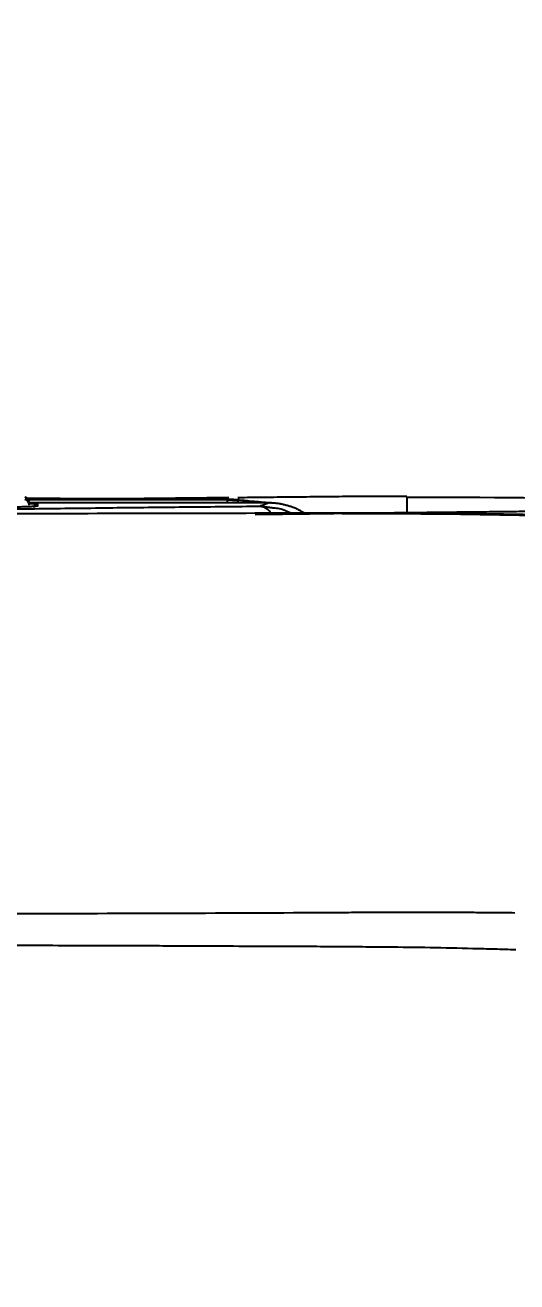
# Model space of a CAD drawing. Extents: x -4358 to 1981, y -50 to 2478.
# Drawn here: x -375.1 to -335.3, y 1834.1 to 1935.7 of the extents above; entities that cross this region are included whole.
import ezdxf

# ---------------------------------------------------------------- set-up
doc = ezdxf.new("R2010")
doc.units = 0
doc.header["$LTSCALE"] = 20
doc.header["$MEASUREMENT"] = 0
doc.layers.get('0').update_dxf_attribs({"linetype": 'CONTINUOUS'})
doc.layers.get('DEFPOINTS').update_dxf_attribs({"linetype": 'CONTINUOUS'})
doc.styles.get("Standard").update_dxf_attribs({"font": 'NanumGothic.ttf'})
doc.dimstyles.get("Standard").update_dxf_attribs({"dimtxt": 2.7, "dimasz": 2.5, "dimexe": 1.5, "dimexo": 1.5, "dimgap": 1.5, "dimtad": 1, "dimdec": 0, "dimlfac": 10, "dimzin": 0, "dimdsep": 46, "dimtxsty": 'Standard', "dimcen": 0, "dimclrt": 2, "dimadec": 0, "dimazin": 0, "dimtfac": 1, "dimtdec": 0, "dimtmove": 0, "dimatfit": 3, "dimfxl": 0, "dimtolj": 1, "dimtzin": 0, "dimarcsym": 0})

# ---------------------------------------------------------------- blocks, each defined once
blk = doc.blocks.new('*D22')
at = {"color": 3, "lineweight": -2}
for p, q in [((-643.44, 1890.86), (-643.44, 2002.5)), ((11.61, 1712.31), (11.61, 2002.5)), ((-619.44, 1996.5), (-12.39, 1996.5))]:
    blk.add_line(p, q, dxfattribs=at)
at = {"color": 3}
for points in [[(-619.44, 2000.5), (-619.44, 1992.5), (-643.44, 1996.5)], [(-12.39, 2000.5), (-12.39, 1992.5), (11.61, 1996.5)]]:
    blk.add_solid(points, dxfattribs=at)
at = {"layer": 'DEFPOINTS', "color": 0}
for p in [(11.61, 1996.5), (-643.44, 1889.06), (11.61, 1710.51)]:
    blk.add_point(p, dxfattribs=at)
at = {"color": 2, "insert": (-315.91, 2021.57), "char_height": 24, "attachment_point": 5}
blk.add_mtext('\\A1;655', dxfattribs=at)

msp = doc.modelspace()

# ---------------------------------------------------------------- linework, layer by layer
for p, q in [((-358.72, 1897.35), (-374.84, 1897.35)), ((-374.79, 1897.13), (-374.79, 1896.92)), ((-358.72, 1897.09), (-374.79, 1897.09)), ((-357.89, 1897.09), (-358.72, 1897.09)), ((-357.86, 1897.31), (-358.47, 1897.35)), ((-356.86, 1897.22), (-357.65, 1897.3)), ((-355.2, 1897.06), (-355.56, 1897.09))]:
    msp.add_line(p, q)
for centre, radius, start, end in [((-341.65, 1305.67), 591.86, 82.94329, 90.24959), ((-347.83, 1171.54), 724.66, 74.01216, 90.12969)]:
    msp.add_arc(centre, radius, start, end)
for points, knots in [([(-446.05, 1894.64), (-445.7, 1894.66), (-444.99, 1894.69), (-443.92, 1894.75), (-442.84, 1894.8), (-441.75, 1894.85), (-440.65, 1894.9), (-439.55, 1894.95), (-438.43, 1895), (-437.31, 1895.05), (-436.18, 1895.09), (-435.04, 1895.14), (-433.9, 1895.19), (-432.74, 1895.23), (-431.58, 1895.28), (-430.41, 1895.32), (-429.23, 1895.36), (-428.04, 1895.41), (-425.55, 1895.5), (-421.68, 1895.62), (-416.35, 1895.78), (-410.89, 1895.93), (-405.29, 1896.07), (-399.56, 1896.2), (-393.69, 1896.31), (-387.7, 1896.42), (-382.73, 1896.5), (-378.83, 1896.56), (-376.07, 1896.6), (-373.28, 1896.64), (-370.47, 1896.67), (-367.64, 1896.71), (-364.78, 1896.74), (-361.91, 1896.77), (-359.01, 1896.8), (-357.06, 1896.82), (-356.09, 1896.83)], [0, 0, 0, 0, 0.014703, 0.0294, 0.044092, 0.058779, 0.073463, 0.088143, 0.102821, 0.117496, 0.132169, 0.146841, 0.161512, 0.176183, 0.190854, 0.205526, 0.220199, 0.234874, 0.249551, 0.312174, 0.374726, 0.437247, 0.499779, 0.562375, 0.624957, 0.687565, 0.750239, 0.777975, 0.805706, 0.833436, 0.861169, 0.888909, 0.916658, 0.944421, 0.9722, 1, 1, 1, 1]), ([(-374.09, 1896.84), (-374.09, 1896.83), (-374.09, 1896.83), (-374.1, 1896.83), (-374.13, 1896.82), (-374.16, 1896.82), (-374.2, 1896.81), (-374.24, 1896.81), (-374.35, 1896.8), (-374.57, 1896.79), (-374.97, 1896.77), (-375.48, 1896.76), (-375.99, 1896.75), (-376.43, 1896.74), (-376.77, 1896.73), (-377.13, 1896.73), (-377.38, 1896.72), (-377.51, 1896.72)], [0, 0, 0, 0, 0.035004, 0.069815, 0.104469, 0.139004, 0.173457, 0.207865, 0.242268, 0.371344, 0.499472, 0.627601, 0.756951, 0.81738, 0.877895, 0.938701, 1, 1, 1, 1]), ([(-375.1, 1897.59), (-375.06, 1897.57), (-374.97, 1897.53), (-374.87, 1897.41), (-374.8, 1897.28), (-374.79, 1897.18), (-374.79, 1897.13)], [0, 0, 0, 0, 0.249995, 0.500005, 0.75, 1, 1, 1, 1]), ([(-375.1, 1897.39), (-375.06, 1897.37), (-374.97, 1897.32), (-374.9, 1897.24), (-374.87, 1897.2)], [0, 0, 0, 0, 0.499998, 1, 1, 1, 1]), ([(-374.87, 1897.2), (-374.85, 1897.16), (-374.8, 1897.07), (-374.79, 1896.97), (-374.79, 1896.92)], [0, 0, 0, 0, 0.499992, 1, 1, 1, 1]), ([(-374.82, 1897.06), (-374.66, 1897.05), (-374.18, 1897.05), (-374.13, 1897.04), (-374.09, 1897.03)], [0, 0, 0, 0, 0.336215, 1, 1, 1, 1]), ([(-374.09, 1897.03), (-374.17, 1897.03), (-374.24, 1897), (-374.36, 1896.89), (-374.39, 1896.81), (-374.39, 1896.73)], [0, 0, 0, 0, 0.5, 0.5, 1, 1, 1, 1]), ([(-358.72, 1897.09), (-358.72, 1897.17), (-358.72, 1897.23), (-358.72, 1897.32), (-358.72, 1897.35), (-358.72, 1897.35)], [0, 0, 0, 0, 0.5, 0.5, 1, 1, 1, 1]), ([(-357.89, 1897.09), (-357.88, 1897.16), (-357.87, 1897.21), (-357.86, 1897.29), (-357.85, 1897.31), (-357.85, 1897.31)], [0, 0, 0, 0, 0.5, 0.5, 1, 1, 1, 1]), ([(-357.79, 1897.33), (-357.61, 1897.31), (-357.24, 1897.27), (-356.69, 1897.22), (-356.22, 1897.17), (-355.86, 1897.14), (-355.68, 1897.12), (-355.6, 1897.11)], [0, 0, 0, 0, 0.250061, 0.500085, 0.750012, 0.889999, 1, 1, 1, 1]), ([(-356.88, 1897.22), (-356.94, 1897.23), (-357.06, 1897.24), (-357.17, 1897.25), (-357.23, 1897.26)], [0, 0, 0, 0, 0.528878, 1, 1, 1, 1]), ([(-356.55, 1897.19), (-356.57, 1897.2), (-356.61, 1897.2), (-356.67, 1897.21), (-356.73, 1897.21), (-356.8, 1897.22), (-356.86, 1897.22), (-356.88, 1897.22)], [0, 0, 0, 0, 0.2182024, 0.348087, 0.5092483, 0.7898186, 1, 1, 1, 1]), ([(-355.6, 1897.09), (-355.61, 1897.09), (-355.62, 1897.1), (-355.64, 1897.11), (-355.66, 1897.12), (-355.68, 1897.12), (-355.7, 1897.13), (-355.73, 1897.13), (-355.76, 1897.13), (-355.84, 1897.13), (-355.92, 1897.13), (-356, 1897.14), (-356.06, 1897.15), (-356.13, 1897.16), (-356.23, 1897.17), (-356.37, 1897.18), (-356.48, 1897.19), (-356.55, 1897.19)], [0, 0, 0, 0, 0.019967, 0.04105, 0.064715, 0.103349, 0.126716, 0.164116, 0.221488, 0.270829, 0.382905, 0.449384, 0.519432, 0.589616, 0.667333, 0.806495, 1, 1, 1, 1]), ([(-356.09, 1896.83), (-356.03, 1896.86), (-355.93, 1896.91), (-355.79, 1896.96), (-355.68, 1897.01), (-355.59, 1897.04), (-355.52, 1897.07), (-355.47, 1897.09), (-355.45, 1897.09)], [0, 0, 0, 0, 0.235501, 0.497977, 0.626045, 0.748442, 0.907777, 1, 1, 1, 1]), ([(-355.22, 1896.26), (-355.24, 1896.29), (-355.34, 1896.44), (-355.62, 1896.71), (-355.9, 1896.79), (-356.09, 1896.83)], [0, 0, 0, 0, 0.078528, 0.400707, 1, 1, 1, 1]), ([(-355.45, 1897.08), (-355.45, 1897.08), (-355.44, 1897.09), (-355.44, 1897.1), (-355.43, 1897.1), (-355.43, 1897.1), (-355.43, 1897.1), (-355.43, 1897.1), (-355.43, 1897.1), (-355.43, 1897.09), (-355.43, 1897.09), (-355.44, 1897.08), (-355.45, 1897.07), (-355.46, 1897.07), (-355.47, 1897.07), (-355.48, 1897.06), (-355.48, 1897.06), (-355.48, 1897.06), (-355.48, 1897.06), (-355.48, 1897.06), (-355.48, 1897.06), (-355.5, 1897.06), (-355.53, 1897.05), (-355.57, 1897.05), (-355.59, 1897.05), (-355.6, 1897.05), (-355.6, 1897.05), (-355.61, 1897.05), (-355.61, 1897.04), (-355.61, 1897.04), (-355.61, 1897.04), (-355.61, 1897.04), (-355.61, 1897.04), (-355.61, 1897.04)], [0, 0, 0, 0, 0.122904, 0.160024, 0.168721, 0.170474, 0.171124, 0.171521, 0.171994, 0.187683, 0.216947, 0.286627, 0.382405, 0.457171, 0.493738, 0.513329, 0.523689, 0.52904, 0.531762, 0.533134, 0.533823, 0.534514, 0.755655, 0.883666, 0.943972, 0.972544, 0.986414, 0.993243, 0.99663, 0.998317, 0.999159, 0.99958, 1, 1, 1, 1]), ([(-355.6, 1897.11), (-355.59, 1897.11), (-355.58, 1897.11), (-355.55, 1897.11), (-355.51, 1897.1), (-355.48, 1897.1), (-355.45, 1897.1), (-355.44, 1897.1), (-355.43, 1897.1)], [0, 0, 0, 0, 0.1105355, 0.2517458, 0.5034622, 0.7515921, 0.8757181, 1, 1, 1, 1]), ([(-355.25, 1897.06), (-355.26, 1897.07), (-355.32, 1897.1), (-355.39, 1897.1), (-355.45, 1897.09)], [0, 0, 0, 0, 0.171093, 1, 1, 1, 1]), ([(-355.43, 1897.1), (-355.43, 1897.1), (-355.43, 1897.1), (-355.43, 1897.09), (-355.44, 1897.09), (-355.45, 1897.09), (-355.45, 1897.09), (-355.45, 1897.09)], [0, 0, 0, 0, 0.165391, 0.391621, 0.641395, 0.79377, 1, 1, 1, 1]), ([(-353.1, 1896.59), (-353.17, 1896.62), (-353.31, 1896.68), (-353.48, 1896.74), (-353.67, 1896.81), (-353.9, 1896.88), (-354.19, 1896.95), (-354.48, 1897.01), (-354.79, 1897.06), (-355.06, 1897.08), (-355.28, 1897.09), (-355.39, 1897.09), (-355.45, 1897.09)], [0, 0, 0, 0, 0.099454, 0.176238, 0.230696, 0.353471, 0.475289, 0.596667, 0.729771, 0.861315, 0.929076, 1, 1, 1, 1]), ([(-344.23, 1897.6), (-344.23, 1897.5), (-344.23, 1897.35), (-344.23, 1896.7), (-344.23, 1896.34), (-344.23, 1896.28)], [0, 0, 0, 0, 0.61135, 0.939045, 1, 1, 1, 1]), ([(-349.44, 1896.27), (-353.21, 1896.26), (-360.77, 1896.24), (-372.1, 1896.22), (-383.43, 1896.19), (-390.98, 1896.17), (-394.76, 1896.16)], [0, 0, 0, 0, 0.2500033, 0.5000044, 0.7500032, 1, 1, 1, 1]), ([(-355, 1896.7), (-354.85, 1896.69), (-354.34, 1896.64), (-353.88, 1896.42), (-353.55, 1896.26)], [0, 0, 0, 0, 0.297734, 1, 1, 1, 1]), ([(-142.19, 1866.45), (-143, 1866.7), (-144.61, 1867.18), (-147.02, 1867.9), (-149.45, 1868.61), (-151.87, 1869.31), (-154.31, 1870), (-156.74, 1870.68), (-159.18, 1871.36), (-161.63, 1872.02), (-164.08, 1872.68), (-166.54, 1873.33), (-169, 1873.98), (-171.46, 1874.61), (-173.93, 1875.24), (-176.4, 1875.85), (-178.88, 1876.46), (-181.36, 1877.06), (-183.85, 1877.65), (-186.34, 1878.23), (-188.83, 1878.81), (-191.33, 1879.37), (-193.83, 1879.93), (-196.34, 1880.48), (-198.85, 1881.02), (-201.37, 1881.55), (-203.89, 1882.07), (-206.41, 1882.58), (-208.94, 1883.09), (-211.48, 1883.58), (-214.01, 1884.07), (-216.55, 1884.54), (-219.1, 1885.01), (-221.64, 1885.47), (-224.2, 1885.92), (-226.75, 1886.36), (-233.31, 1886.79), (-235.88, 1887.21), (-238.44, 1887.63), (-241.01, 1888.03), (-243.59, 1888.43), (-246.88, 1888.92), (-250.9, 1889.5), (-255.65, 1890.15), (-260.41, 1890.77), (-265.2, 1891.35), (-270.01, 1891.91), (-274.83, 1892.44), (-279.68, 1892.93), (-284.54, 1893.39), (-289.43, 1893.82), (-294.33, 1894.22), (-299.25, 1894.58), (-304.19, 1894.91), (-309.15, 1895.2), (-314.13, 1895.46), (-319.12, 1895.68), (-324.13, 1895.87), (-329.16, 1896.03), (-334.21, 1896.14), (-339.27, 1896.22), (-344.35, 1896.27), (-347.74, 1896.27), (-349.44, 1896.27)], [0, 0, 0, 0, 0.012214, 0.024438, 0.036674, 0.048921, 0.061178, 0.073447, 0.085727, 0.098018, 0.11032, 0.122633, 0.134958, 0.147293, 0.159639, 0.171997, 0.184365, 0.196745, 0.209136, 0.221537, 0.23395, 0.246374, 0.258809, 0.271255, 0.283712, 0.29618, 0.30866, 0.32115, 0.333651, 0.346164, 0.358687, 0.371222, 0.383768, 0.396324, 0.408892, 0.421471, 0.434061, 0.446662, 0.459274, 0.471898, 0.484532, 0.497177, 0.520339, 0.543579, 0.566897, 0.590293, 0.613768, 0.637321, 0.660952, 0.684661, 0.708449, 0.732314, 0.756258, 0.780281, 0.804381, 0.82856, 0.852816, 0.877152, 0.901565, 0.926056, 0.950626, 0.975274, 1, 1, 1, 1]), ([(-349.44, 1863.96), (-353.64, 1863.94), (-357.85, 1863.92), (-366.32, 1863.89), (-370.57, 1863.88), (-379.11, 1863.87), (-383.39, 1863.86), (-391.98, 1863.85), (-396.29, 1863.86), (-400.61, 1863.86)], [0, 0, 0, 0, 0.25, 0.25, 0.5, 0.5, 0.75, 0.75, 1, 1, 1, 1]), ([(-335.51, 1863.94), (-336.04, 1863.94), (-337.14, 1863.95), (-338.83, 1863.97), (-340.61, 1863.98), (-342.73, 1863.99), (-345.02, 1863.99), (-347.35, 1863.98), (-348.78, 1863.97), (-349.44, 1863.96)], [0, 0, 0, 0, 0.115256, 0.237136, 0.365639, 0.500714, 0.692783, 0.85922, 1, 1, 1, 1]), ([(-349.32, 1861.21), (-349.95, 1861.21), (-351.37, 1861.22), (-353.77, 1861.23), (-356.69, 1861.24), (-359.64, 1861.25), (-362.29, 1861.26), (-365.14, 1861.28), (-368.15, 1861.29), (-372.9, 1861.3), (-377.32, 1861.31), (-382.16, 1861.32), (-385.71, 1861.32), (-389.55, 1861.32), (-393.35, 1861.33), (-397.09, 1861.33), (-399.52, 1861.33), (-400.58, 1861.33)], [0, 0, 0, 0, 0.0371371, 0.0845204, 0.1421498, 0.2100253, 0.2588964, 0.2985538, 0.377454, 0.4361653, 0.5771378, 0.6356695, 0.7181139, 0.783845, 0.85908, 0.9386751, 1, 1, 1, 1]), ([(-335.42, 1860.96), (-335.99, 1860.98), (-337.15, 1861.01), (-339.46, 1861.07), (-342.35, 1861.14), (-345.16, 1861.17), (-347.48, 1861.19), (-348.65, 1861.2), (-349.32, 1861.21)], [0, 0, 0, 0, 0.1251634, 0.2502148, 0.500072, 0.7498912, 0.8554943, 1, 1, 1, 1])]:
    msp.add_open_spline(points, degree=3, knots=knots)
for points, degree in [([(-358.65, 1897.37), (-375.08, 1897.45)], 1), ([(-358.62, 1897.51), (-374.84, 1897.34)], 1), ([(-374.09, 1897.03), (-374.09, 1896.97), (-374.09, 1896.91), (-374.09, 1896.84)], 3), ([(-358.72, 1897.35), (-358.7, 1897.36), (-358.67, 1897.36), (-358.65, 1897.37)], 3), ([(-358.72, 1897.35), (-358.39, 1897.33)], 1), ([(-357.79, 1897.33), (-358.08, 1897.36), (-358.36, 1897.37), (-358.65, 1897.37)], 3), ([(-358.39, 1897.33), (-357.85, 1897.31)], 1), ([(-349.43, 1897.6), (-357.89, 1897.51)], 1), ([(-355.45, 1897.09), (-356.26, 1897.09), (-357.08, 1897.09), (-357.89, 1897.09)], 3), ([(-357.85, 1897.31), (-357.83, 1897.32), (-357.81, 1897.32), (-357.79, 1897.33)], 3), ([(-357.61, 1897.29), (-357.69, 1897.3), (-357.77, 1897.3), (-357.85, 1897.31)], 3), ([(-357.23, 1897.26), (-357.35, 1897.27), (-357.48, 1897.28), (-357.61, 1897.29)], 3), ([(-356.09, 1896.83), (-355, 1896.7)], 1), ([(-344.23, 1897.6), (-345.96, 1897.6), (-347.7, 1897.6), (-349.43, 1897.6)], 3), ([(-349.46, 1896.23), (-356.48, 1896.14)], 1), ([(-352.5, 1896.26), (-353.1, 1896.59)], 1), ([(-333.84, 1896.4), (-347.86, 1896.25)], 1)]:
    msp.add_open_spline(points, degree=degree)

# ---------------------------------------------------------------- dimensions: what is measured, and where the dimension line sits
dim = msp.add_linear_dim(base=(11.61, 1996.5), p1=(-643.44, 1889.06), p2=(11.61, 1710.51), angle=180, dimstyle='Standard', override={"dimscale": 1.2, "dimtxt": 20, "dimasz": 20, "dimexe": 5, "dimgap": 10, "dimlfac": 1, "dimzin": 8, "dimclrd": 3, "dimclre": 3, "dimazin": 2})
dim.commit()
dim.dimension.update_dxf_attribs({"geometry": '*D22', "text_midpoint": (-315.91, 2021.57)})

doc.saveas('drawing.dxf')
